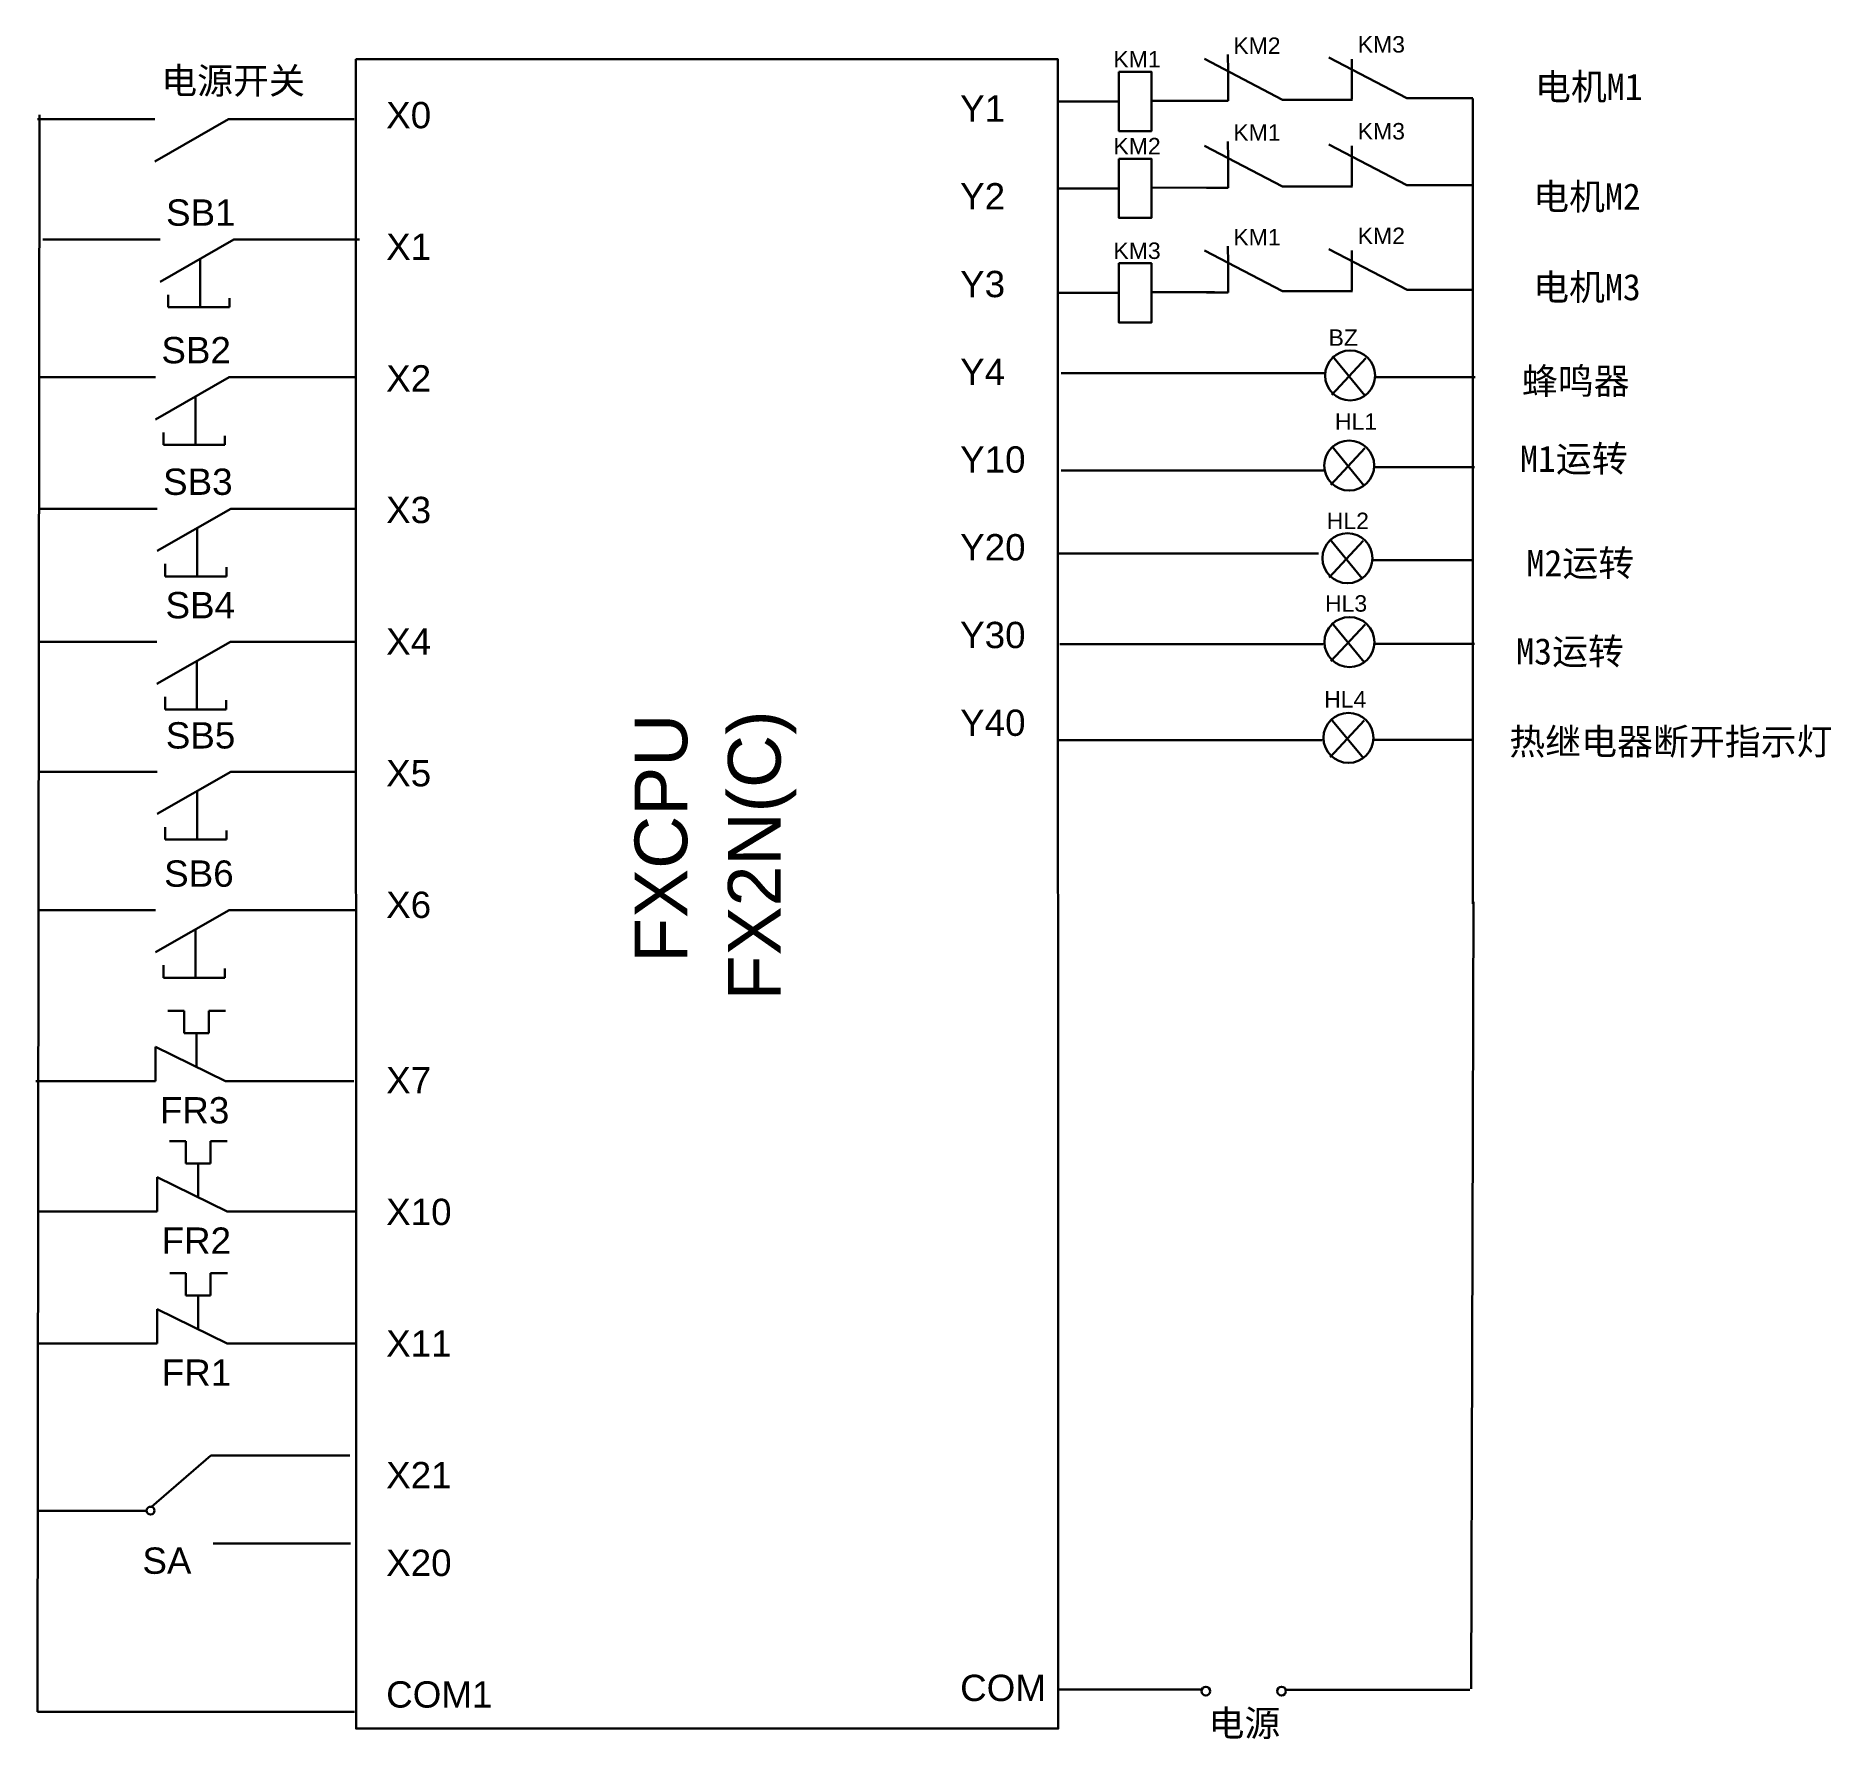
# Model space of a CAD drawing. Header units: millimetres. Extents: x 2369 to 2642, y 1883 to 2142.
import ezdxf

# ---------------------------------------------------------------- set-up
doc = ezdxf.new("R2010")
doc.units = ezdxf.units.MM
doc.linetypes.add('DASHED', pattern=[19.05, 12.7, -6.35])
doc.layers.add('图层1', color=7, linetype='Continuous', lineweight=30)
doc.layers.add('图层2', color=7, linetype='DASHED', lineweight=30)
doc.styles.get("Standard").update_dxf_attribs({"font": 'arial.ttf'})
doc.styles.add('样式 1', font='arial.ttf', dxfattribs={"height": 4})
doc.styles.add('样式 2', font='arial.ttf', dxfattribs={"height": 8})

msp = doc.modelspace()

# ---------------------------------------------------------------- linework, layer by layer
at = {"layer": '图层1'}
for p, q in [((2547, 2138.86), (2558.86, 2132.66)), ((2565.9, 2139.06), (2577.76, 2132.87)), ((2569.4, 2132.73), (2569.4, 2138.83)), ((2587.76, 2132.84), (2587.76, 2010.45)), ((2370, 2130.36), (2369.69, 1887.6)), ((2524.73, 2132.39), (2533.94, 2132.39)), ((2538.82, 2132.49), (2548.51, 2132.48)), ((2550.59, 2132.46), (2547.31, 2132.46)), ((2558.86, 2132.66), (2566.2, 2132.66)), ((2569.49, 2132.66), (2566.2, 2132.66)), ((2387.52, 2129.68), (2369.71, 2129.68)), ((2398.72, 2129.68), (2387.52, 2123.28)), ((2417.81, 2129.68), (2398.72, 2129.68)), ((2547, 2125.65), (2558.87, 2119.46)), ((2565.9, 2125.86), (2577.76, 2119.66)), ((2569.41, 2119.53), (2569.41, 2125.63)), ((2524.73, 2119.18), (2533.94, 2119.18)), ((2538.83, 2119.29), (2548.51, 2119.28)), ((2550.6, 2119.25), (2547.31, 2119.25)), ((2558.87, 2119.46), (2566.21, 2119.46)), ((2569.49, 2119.46), (2566.21, 2119.46)), ((2388.33, 2111.39), (2370.52, 2111.39)), ((2399.53, 2111.39), (2388.33, 2104.99)), ((2418.63, 2111.39), (2399.53, 2111.39)), ((2394.42, 2108.48), (2394.42, 2101.1)), ((2547.01, 2109.75), (2558.87, 2103.56)), ((2565.9, 2109.96), (2577.77, 2103.76)), ((2569.41, 2103.63), (2569.41, 2109.73)), ((2389.58, 2101.1), (2389.58, 2103.01)), ((2524.73, 2103.28), (2533.95, 2103.28)), ((2538.83, 2103.39), (2548.51, 2103.38)), ((2550.6, 2103.35), (2547.31, 2103.35)), ((2558.87, 2103.56), (2566.21, 2103.56)), ((2569.5, 2103.56), (2566.21, 2103.56)), ((2394.42, 2101.1), (2389.58, 2101.1)), ((2394.42, 2101.1), (2398.88, 2101.1)), ((2398.88, 2101.1), (2398.88, 2102.5)), ((2566.33, 2087.81), (2571.51, 2093.39)), ((2566.46, 2093.66), (2571.38, 2087.68)), ((2569.12, 2094.54), (2569.12, 2094.54)), ((2387.62, 2090.47), (2369.81, 2090.47)), ((2398.83, 2090.47), (2387.62, 2084.07)), ((2417.92, 2090.47), (2398.83, 2090.47)), ((2525.25, 2091.08), (2565.28, 2091.08)), ((2572.98, 2090.47), (2588.14, 2090.47)), ((2393.71, 2087.56), (2393.71, 2080.18)), ((2388.87, 2080.18), (2388.87, 2082.09)), ((2398.17, 2080.18), (2398.17, 2081.58)), ((2393.71, 2080.18), (2388.87, 2080.18)), ((2393.71, 2080.18), (2398.17, 2080.18)), ((2566.19, 2074.12), (2571.38, 2079.7)), ((2566.33, 2079.97), (2571.25, 2073.99)), ((2568.99, 2080.85), (2568.99, 2080.85)), ((2525.25, 2076.32), (2565.24, 2076.32)), ((2572.84, 2076.78), (2588.01, 2076.78)), ((2387.87, 2070.48), (2370.07, 2070.48)), ((2399.08, 2070.48), (2387.87, 2064.08)), ((2418.17, 2070.48), (2399.08, 2070.48)), ((2393.96, 2067.56), (2393.96, 2060.19)), ((2565.93, 2060.03), (2571.12, 2065.61)), ((2566.06, 2065.88), (2570.98, 2059.9)), ((2568.72, 2066.76), (2568.72, 2066.76)), ((2389.13, 2060.19), (2389.13, 2062.09)), ((2524.77, 2063.7), (2564.32, 2063.7)), ((2572.58, 2062.69), (2587.74, 2062.69)), ((2393.96, 2060.19), (2389.13, 2060.19)), ((2393.96, 2060.19), (2398.42, 2060.19)), ((2398.42, 2060.19), (2398.42, 2061.59)), ((2569.02, 2054.03), (2569.02, 2054.03)), ((2566.22, 2047.3), (2571.41, 2052.88)), ((2566.36, 2053.15), (2571.28, 2047.17)), ((2387.83, 2050.27), (2370.03, 2050.27)), ((2399.04, 2050.27), (2387.83, 2043.87)), ((2418.13, 2050.27), (2399.04, 2050.27)), ((2525.01, 2049.9), (2565.04, 2049.9)), ((2572.87, 2049.96), (2588.04, 2049.96)), ((2393.92, 2047.36), (2393.92, 2039.98)), ((2389.09, 2039.98), (2389.09, 2041.89)), ((2398.38, 2039.98), (2398.38, 2041.38)), ((2393.92, 2039.98), (2389.09, 2039.98)), ((2393.92, 2039.98), (2398.38, 2039.98)), ((2566.09, 2032.73), (2571.28, 2038.31)), ((2566.22, 2038.57), (2571.14, 2032.59)), ((2568.88, 2039.45), (2568.88, 2039.45)), ((2524.88, 2035.32), (2564.9, 2035.32)), ((2572.74, 2035.38), (2587.9, 2035.38)), ((2387.87, 2030.48), (2370.07, 2030.48)), ((2399.08, 2030.48), (2387.87, 2024.09)), ((2418.17, 2030.48), (2399.08, 2030.48)), ((2393.96, 2027.57), (2393.96, 2020.19)), ((2389.13, 2020.19), (2389.13, 2022.1)), ((2398.42, 2020.19), (2398.42, 2021.59)), ((2393.96, 2020.19), (2389.13, 2020.19)), ((2393.96, 2020.19), (2398.42, 2020.19)), ((2587.54, 1891.11), (2587.85, 2010.76)), ((2387.62, 2009.48), (2369.81, 2009.48)), ((2398.83, 2009.48), (2387.62, 2003.08)), ((2417.92, 2009.48), (2398.83, 2009.48)), ((2393.71, 2006.56), (2393.71, 1999.19)), ((2388.87, 1999.19), (2388.87, 2001.09)), ((2393.71, 1999.19), (2388.87, 1999.19)), ((2393.71, 1999.19), (2398.17, 1999.19)), ((2398.17, 1999.19), (2398.17, 2000.59)), ((2389.52, 1994.16), (2391.98, 1994.16)), ((2391.98, 1994.16), (2391.98, 1990.77)), ((2395.72, 1990.77), (2395.72, 1994.16)), ((2395.72, 1994.16), (2398.28, 1994.16)), ((2398.25, 1983.48), (2387.63, 1988.69)), ((2387.63, 1988.69), (2387.63, 1983.48)), ((2391.98, 1990.77), (2395.72, 1990.77)), ((2387.63, 1983.48), (2369.47, 1983.48)), ((2417.77, 1983.48), (2398.25, 1983.48)), ((2389.78, 1974.36), (2392.24, 1974.36)), ((2392.24, 1974.36), (2392.24, 1970.96)), ((2395.98, 1970.96), (2395.98, 1974.36)), ((2395.98, 1974.36), (2398.53, 1974.36)), ((2392.24, 1970.96), (2395.98, 1970.96)), ((2398.5, 1963.67), (2387.89, 1968.88)), ((2387.89, 1968.88), (2387.89, 1963.67)), ((2387.89, 1963.67), (2369.73, 1963.67)), ((2418.03, 1963.67), (2398.5, 1963.67)), ((2389.8, 1954.29), (2392.26, 1954.29)), ((2392.26, 1954.29), (2392.26, 1950.9)), ((2396, 1950.9), (2396, 1954.29)), ((2396, 1954.29), (2398.56, 1954.29)), ((2392.26, 1950.9), (2396, 1950.9)), ((2398.53, 1943.61), (2387.91, 1948.82)), ((2387.91, 1948.82), (2387.91, 1943.61)), ((2387.91, 1943.61), (2369.75, 1943.61)), ((2418.05, 1943.61), (2398.53, 1943.61)), ((2387.05, 1918.78), (2396.02, 1926.58)), ((2417.17, 1926.58), (2396.02, 1926.58)), ((2386.31, 1918.19), (2369.71, 1918.19)), ((2417.27, 1913.23), (2396.42, 1913.23)), ((2546.44, 1891.02), (2524.65, 1891.02)), ((2587.29, 1890.94), (2559.49, 1890.94)), ((2369.69, 1887.6), (2417.88, 1887.6))]:
    msp.add_line(p, q, dxfattribs=at)
for points in [[(2418.05, 2138.8), (2524.73, 2138.8), (2524.79, 1885.07), (2418.11, 1885.07)], [(2534, 2136.9), (2538.93, 2136.9), (2538.93, 2127.88), (2534, 2127.88)], [(2534.01, 2123.69), (2538.93, 2123.69), (2538.93, 2114.68), (2534.01, 2114.68)], [(2534.01, 2107.79), (2538.94, 2107.79), (2538.94, 2098.78), (2534.01, 2098.78)]]:
    msp.add_lwpolyline(points, close=True, dxfattribs=at)
for centre, radius in [((2569.12, 2090.74), 3.8), ((2568.99, 2077.05), 3.8), ((2568.72, 2062.96), 3.8), ((2569.02, 2050.22), 3.8), ((2568.88, 2035.65), 3.8), ((2386.89, 1918.2), 0.602), ((2547.21, 1890.77), 0.671), ((2558.71, 1890.77), 0.671)]:
    msp.add_circle(centre, radius, dxfattribs=at)
at = {"layer": '图层2'}
for p, q in [((2550.59, 2136.98), (2550.53, 2139.52)), ((2550.59, 2132.46), (2550.59, 2136.98)), ((2577.76, 2132.87), (2587.76, 2132.87)), ((2550.6, 2123.78), (2550.54, 2126.32)), ((2550.6, 2119.25), (2550.6, 2123.78)), ((2577.76, 2119.66), (2587.76, 2119.66)), ((2550.6, 2107.88), (2550.54, 2110.41)), ((2550.6, 2103.35), (2550.6, 2107.88)), ((2577.77, 2103.76), (2587.76, 2103.76)), ((2393.85, 1985.56), (2393.85, 1990.77)), ((2394.11, 1965.76), (2394.11, 1970.96)), ((2394.13, 1945.69), (2394.13, 1950.9))]:
    msp.add_line(p, q, dxfattribs=at)

# ---------------------------------------------------------------- texts
at = {"layer": '图层1', "style": '样式 2'}
for s, p in [('FXCPU', (2468.42, 2001.46)), (' FX2N(C)', (2482.61, 1992.65))]:
    msp.add_text(s, height=8, rotation=90, dxfattribs=at).set_placement(p)
at = {"layer": '图层1', "char_height": 2.5, "attachment_point": 1}
for s, insert in [('KM2', (2551.38, 2142.11)), ('KM3', (2570.28, 2142.32)), ('KM1', (2533.16, 2140.05)), ('KM1', (2551.38, 2128.91)), ('KM3', (2570.28, 2129.11)), ('KM2', (2533.17, 2126.85)), ('KM3', (2533.17, 2110.95)), ('KM1', (2551.39, 2113.01)), ('KM2', (2570.28, 2113.21)), ('BZ', (2565.85, 2097.75)), ('HL1', (2566.82, 2084.99)), ('HL2', (2565.58, 2069.89)), ('HL3', (2565.31, 2057.34)), ('HL4', (2565.18, 2042.76))]:
    msp.add_mtext_dynamic_manual_height_columns(s, width=11.5187, gutter_width=12.5, heights=[0], dxfattribs=dict(at, insert=insert))
at = {"layer": '图层1', "char_height": 4, "attachment_point": 1, "style": '样式 1'}
for s, width, gutter_width, insert in [('{\\fSimSun|b0|i0|c134|p2;电源开关}', 26.7491, 40, (2388.51, 2137.54)), ('{\\fSimSun|b0|i0|c134|p2;电机M1}', 27.1078, 20, (2597.21, 2136.62)), ('\\PY1\\P\\PY2\\P\\PY3\\P\\PY4\\P\\PY10\\P\\PY20\\P\\PY30\\P\\PY40\\P\\P\\P\\P\\P\\P\\P\\P\\P\\P\\P\\P\\P\\P\\P\\P\\P\\P\\P\\P\\P\\PCOM', 14.1501, 12.5, (2509.88, 2139.98)), ('X0\\P\\P\\PX1\\P\\P\\PX2\\P\\P\\PX3\\P\\P\\PX4\\P\\P\\PX5\\P\\P\\PX6\\P\\P\\P\\PX7\\P\\P\\PX10\\P\\P\\PX11\\P\\P\\PX21\\P\\PX20\\P\\P\\PCOM1', 288.9494, 12.5, (2422.68, 2132.31)), ('{\\fSimSun|b0|i0|c134|p2;电机M2}', 27.1078, 20, (2596.93, 2119.94)), ('SB1', 19.9963, 40, (2389.24, 2117.5)), ('{\\fSimSun|b0|i0|c134|p2;电机M3}', 27.1078, 20, (2596.93, 2106.17)), ('SB2', 19.9963, 40, (2388.53, 2096.59)), ('{\\fSimSun|b0|i0|c134|p2;蜂鸣器}', 70.1806, 20, (2595.22, 2091.9)), ('{\\fSimSun|b0|i0|c134|p2;M1运转}', 70.1806, 20, (2594.94, 2080.09)), ('SB3', 19.9963, 40, (2388.79, 2076.59)), ('{\\fSimSun|b0|i0|c134|p2;M2运转}', 70.1806, 20, (2595.92, 2064.23)), ('SB4', 19.9963, 40, (2389.16, 2057.83)), ('{\\fSimSun|b0|i0|c134|p2;M3运转}', 70.1806, 20, (2594.36, 2050.81)), ('SB5', 19.9963, 40, (2389.2, 2038.04)), ('{\\fSimSun|b0|i0|c134|p2;热继电器断开指示灯}', 60.7166, 20, (2593.31, 2037.1)), ('SB6', 19.9963, 40, (2388.95, 2017.03)), ('FR3', 19.9963, 40, (2388.3, 1981.05)), ('FR2', 19.9963, 40, (2388.56, 1961.24)), ('FR1', 19.9963, 40, (2388.58, 1941.18)), ('SA ', 19.9963, 40, (2385.65, 1912.6)), ('{\\fSimSun|b0|i0|c134|p2;电源}', 26.5135, 40, (2547.61, 1887.91))]:
    msp.add_mtext_dynamic_manual_height_columns(s, width=width, gutter_width=gutter_width, heights=[0], dxfattribs=dict(at, insert=insert))

doc.saveas('drawing.dxf')
